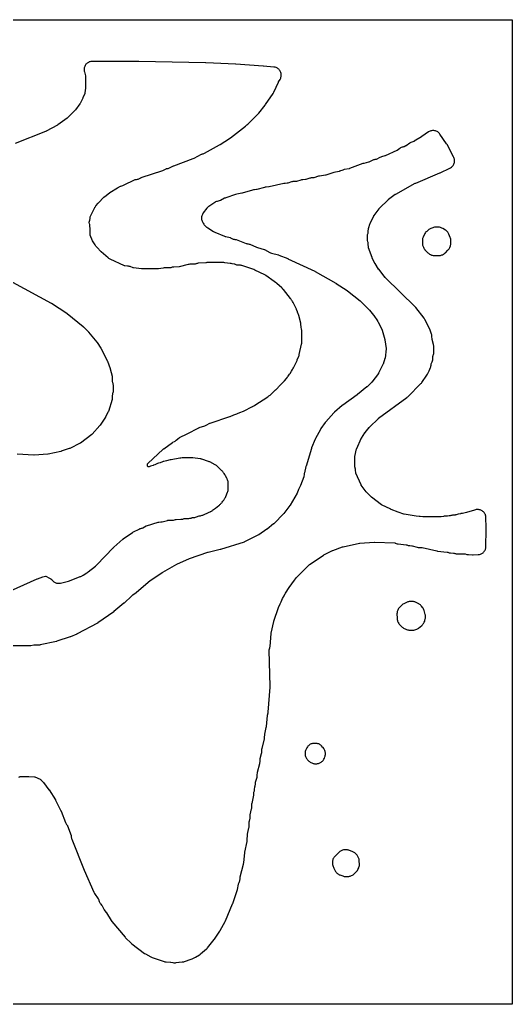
# Model space of a CAD drawing. Header units: millimetres. Extents: x 0 to 300, y 0 to 300.
# Drawn here: x 150 to 300, y 0 to 300 of the extents above; entities that cross this region are included whole.
import ezdxf

# ---------------------------------------------------------------- set-up
doc = ezdxf.new("R2010")
doc.units = ezdxf.units.MM
doc.layers.add('CUT', color=7, linetype='CONTINUOUS')

msp = doc.modelspace()

# ---------------------------------------------------------------- linework, layer by layer
at = {"layer": 'CUT'}
for points in [[(299.9386, 0), (0.0614, 0), (0.0029, 0.0029), (0, 0.0614), (0, 299.9386), (0.0029, 299.9971), (0.0614, 300), (299.9386, 300), (299.9971, 299.9971), (300, 299.9386), (300, 0.0614), (299.9971, 0.0029)], [(274.6045, 228.7183), (274.7785, 228.6067), (274.949, 228.5072), (275.1147, 228.4186), (275.2866, 228.3427), (275.4072, 228.2947), (275.6357, 228.2165), (275.8707, 228.1606), (276.11, 228.1277), (276.3513, 228.1181), (277.6707, 228.1291), (277.9022, 228.1418), (278.1315, 228.1758), (278.3567, 228.231), (278.5758, 228.3068), (278.787, 228.4026), (278.7932, 228.4058), (279.0414, 228.5325), (279.2712, 228.6658), (279.4856, 228.8226), (279.6822, 229.0014), (280.4172, 229.7448), (280.5849, 229.9326), (280.733, 230.1363), (280.8598, 230.3538), (280.964, 230.583), (281.1532, 231.0612), (281.2298, 231.2854), (281.2848, 231.5158), (281.3178, 231.7503), (281.3284, 231.987), (281.3267, 232.6708), (281.3137, 232.9194), (281.276, 233.1655), (281.214, 233.4067), (281.1283, 233.6405), (280.6848, 234.6866), (280.5839, 234.8966), (280.464, 235.0963), (280.326, 235.2839), (280.1711, 235.4579), (280.1692, 235.4599), (280.0172, 235.603), (279.8537, 235.7329), (279.68, 235.8487), (278.8306, 236.3651), (278.5834, 236.4971), (278.323, 236.6005), (278.106, 236.6729), (277.8535, 236.7426), (277.5952, 236.7856), (277.3338, 236.8013), (276.7594, 236.8056), (276.5198, 236.796), (276.2823, 236.7634), (276.049, 236.7082), (275.8221, 236.6309), (275.2294, 236.3968), (275.0063, 236.2958), (274.7942, 236.1735), (274.5951, 236.031), (273.9265, 235.5012), (273.7207, 235.3188), (273.5361, 235.1148), (273.375, 234.8919), (273.2395, 234.6525), (272.9104, 233.989), (272.9075, 233.9831), (272.8148, 233.7724), (272.7419, 233.5541), (272.6894, 233.33), (272.6578, 233.102), (272.6472, 232.8721), (272.6474, 231.799), (272.6585, 231.5636), (272.6918, 231.3303), (272.7469, 231.1012), (272.8233, 230.8782), (272.9203, 230.6635), (273.0488, 230.4116), (273.1821, 230.1814), (273.3392, 229.9666), (273.398, 229.9019), (273.4948, 229.776), (273.6519, 229.6066), (274.287, 228.9825), (274.4403, 228.8438)], [(267.1152, 114.4867), (267.3442, 114.3824), (267.8204, 114.1939), (268.0427, 114.1178), (268.2712, 114.0629), (268.5039, 114.0296), (268.7386, 114.0184), (269.776, 114.0177), (270.0482, 114.0323), (270.3172, 114.0765), (270.5798, 114.1498), (270.6708, 114.1806), (270.8875, 114.2654), (271.0953, 114.37), (271.2926, 114.4935), (271.4775, 114.6347), (272.4431, 115.4464), (272.62, 115.6103), (272.7803, 115.7904), (272.9225, 115.9852), (273.0657, 116.2027), (273.209, 116.4499), (273.323, 116.7117), (273.4065, 116.9849), (273.5121, 117.4172), (273.5526, 117.619), (273.5764, 117.8234), (273.5833, 118.029), (273.5824, 118.1514), (273.5705, 118.3767), (273.5383, 118.6), (273.4862, 118.8195), (273.146, 120.0098), (273.0708, 120.2326), (272.975, 120.4474), (272.8594, 120.6522), (272.7251, 120.8453), (272.3366, 121.3513), (272.1937, 121.5212), (272.0363, 121.6778), (271.8656, 121.8198), (271.683, 121.9461), (271.4899, 122.0557), (270.7624, 122.4269), (270.5499, 122.5231), (270.3294, 122.599), (270.1027, 122.6541), (269.8719, 122.6879), (269.639, 122.6999), (268.8645, 122.7039), (268.6317, 122.6942), (268.4008, 122.6629), (268.1738, 122.6103), (267.9527, 122.5367), (267.7394, 122.4428), (266.924, 122.0377), (266.6857, 121.9026), (266.4636, 121.7421), (266.2603, 121.5584), (265.73, 121.0231), (265.5492, 120.8195), (265.3916, 120.5975), (265.2591, 120.3597), (265.1427, 120.1212), (265.0521, 119.9116), (264.9809, 119.6946), (264.9299, 119.4719), (264.8994, 119.2456), (264.8897, 119.0174), (264.8938, 117.6827), (264.9055, 117.4485), (264.9391, 117.2165), (264.9943, 116.9886), (265.0706, 116.7669), (265.1673, 116.5533), (265.2941, 116.305), (265.4274, 116.0752), (265.5842, 115.8608), (265.763, 115.6643), (266.5067, 114.929), (266.6943, 114.7614), (266.8978, 114.6134)], [(237.5001, 74.6867), (237.6689, 74.5059), (238.0575, 74.129), (238.2498, 73.9606), (238.4583, 73.8128), (238.6808, 73.687), (238.9108, 73.5722), (239.1224, 73.4785), (239.3417, 73.4047), (239.5669, 73.3515), (239.7961, 73.3194), (240.0272, 73.3087), (240.272, 73.3086), (240.5028, 73.3192), (240.7317, 73.3511), (240.9566, 73.4039), (241.1757, 73.4774), (241.3871, 73.5707), (241.5553, 73.6545), (241.7827, 73.7829), (241.9955, 73.9344), (242.1913, 74.1073), (242.368, 74.2997), (242.5236, 74.5094), (242.6565, 74.7343), (242.7653, 74.9718), (242.9318, 75.3923), (243.0086, 75.6168), (243.0638, 75.8475), (243.0969, 76.0824), (243.1075, 76.3194), (243.1073, 76.3859), (243.0958, 76.6188), (243.0627, 76.8496), (243.0082, 77.0764), (242.9328, 77.2971), (242.8372, 77.5097), (242.7153, 77.7502), (242.5819, 77.9818), (242.4245, 78.1979), (242.245, 78.3959), (241.8565, 78.7808), (241.6729, 78.9455), (241.474, 79.0914), (241.2617, 79.2169), (241.038, 79.3209), (240.8052, 79.4024), (240.5655, 79.4605), (240.3212, 79.4947), (240.0748, 79.5047), (239.6374, 79.5008), (239.401, 79.4875), (239.1669, 79.4519), (238.9372, 79.3943), (238.714, 79.3152), (238.4992, 79.2153), (238.2949, 79.0956), (238.1028, 78.9571), (237.9247, 78.801), (237.7622, 78.6288), (237.6167, 78.4419), (237.4344, 78.1835), (237.2991, 77.9694), (237.1861, 77.7427), (237.0966, 77.5057), (237.0269, 77.2881), (236.9594, 77.0313), (236.9195, 76.7688), (236.9077, 76.5035), (236.9096, 76.2789), (236.924, 76.0319), (236.9627, 75.7876), (237.0254, 75.5482), (237.1114, 75.3162), (237.2199, 75.0939), (237.3499, 74.8834)], [(246.2027, 40.4337), (246.3368, 40.2466), (246.4875, 40.0726), (246.6535, 39.9132), (246.8336, 39.7697), (246.8757, 39.7392), (247.0743, 39.6093), (247.2844, 39.4988), (247.504, 39.4087), (248.3835, 39.0958), (248.5959, 39.0307), (248.8134, 38.9847), (249.034, 38.9582), (249.2562, 38.9514), (249.9835, 38.9615), (250.2096, 38.9749), (250.4337, 39.0087), (250.6537, 39.0627), (250.8679, 39.1364), (251.0747, 39.2291), (251.3255, 39.3557), (251.5587, 39.4895), (251.7762, 39.6477), (251.9755, 39.8282), (252.5045, 40.3622), (252.6892, 40.5707), (252.8496, 40.7984), (252.9837, 41.0426), (253.2194, 41.5351), (253.3161, 41.7665), (253.3892, 42.0064), (253.438, 42.2524), (253.4618, 42.502), (253.4604, 42.7528), (253.434, 43.0022), (253.4065, 43.1774), (253.4056, 43.1889), (253.3797, 43.7374), (253.3595, 43.9577), (253.3199, 44.1753), (253.2612, 44.3885), (253.1839, 44.5957), (253.0886, 44.7953), (252.8759, 45.1944), (252.734, 45.4287), (252.5673, 45.6461), (252.3778, 45.844), (252.2596, 45.9546), (252.0797, 46.1076), (251.8862, 46.243), (251.6808, 46.3595), (251.4654, 46.4561), (250.2498, 46.9335), (250.0125, 47.0132), (249.7684, 47.0688), (249.5201, 47.0997), (249.2698, 47.1056), (249.1355, 47.102), (248.853, 47.0785), (248.5749, 47.0231), (248.3313, 46.96), (248.114, 46.8931), (247.9038, 46.8067), (247.7022, 46.7015), (247.511, 46.5785), (247.3318, 46.4387), (247.1661, 46.2831), (245.9282, 45.0107), (245.7664, 44.8271), (245.6233, 44.6287), (245.5002, 44.4172), (245.3985, 44.1947), (245.3189, 43.9633), (245.2624, 43.7252), (245.2294, 43.4828), (245.2203, 43.2383), (245.2213, 43.1555), (245.2417, 42.8646), (245.2958, 42.5781), (245.4331, 42.0288), (245.5225, 41.7447), (245.645, 41.4732), (246.0864, 40.6324)]]:
    msp.add_lwpolyline(points, close=True, dxfattribs=at)
for points in [[(147.2256, 126.0116), (155.3077, 129.6426), (155.3643, 129.6663), (155.4221, 129.6872), (157.0428, 130.2276), (157.8076, 130.4826), (157.8631, 130.4982), (157.9143, 130.4717), (159.026, 129.8279), (159.3045, 129.689), (159.4035, 129.6471), (159.4171, 129.6409), (159.5204, 129.5875), (159.6133, 129.5273), (159.6999, 129.4584), (159.7794, 129.3814), (159.8546, 129.2927), (159.8727, 129.269), (160.028, 129.0856), (160.2003, 128.9179), (160.3878, 128.7676), (160.5889, 128.6359), (160.8017, 128.5242), (161.0242, 128.4334), (161.2544, 128.3644), (161.4903, 128.3178), (161.7294, 128.2941), (161.9698, 128.2935), (162.2091, 128.3159), (162.4451, 128.3613), (164.8276, 128.9388), (164.8456, 128.9432), (165.1505, 129.0381), (168.4384, 130.297), (168.625, 130.3772), (168.8045, 130.4724), (168.9727, 130.5706), (169.1282, 130.6403), (169.3085, 130.7397), (170.4257, 131.4174), (170.6868, 131.5994), (170.851, 131.7303), (173.0451, 133.4678), (173.1359, 133.5502), (173.1518, 133.5629), (173.3982, 133.7876), (178.5842, 139.1929), (178.6187, 139.2274), (178.6546, 139.2605), (181.4309, 141.716), (181.48, 141.7572), (181.5313, 141.7957), (184.3476, 143.7916), (184.3516, 143.7943), (184.4141, 143.8321), (184.4288, 143.8399), (186.5579, 144.9083), (186.5626, 144.9105), (186.6084, 144.9291), (186.6328, 144.9367), (186.6552, 144.9421), (186.8719, 144.9896), (187.0822, 145.0454), (187.2869, 145.1192), (187.4843, 145.2105), (188.5421, 145.7569), (188.5572, 145.7643), (188.6243, 145.7917), (188.6402, 145.797), (192.1943, 146.89), (192.2156, 146.8959), (192.3095, 146.913), (192.3315, 146.9151), (192.9534, 146.9543), (193.1947, 146.9813), (193.4321, 147.0316), (195.048, 147.4569), (195.0693, 147.4618), (195.1627, 147.4751), (195.1845, 147.4762), (196.5764, 147.5105), (196.8605, 147.5338), (197.14, 147.5892), (197.4114, 147.676), (197.5442, 147.7271), (197.5644, 147.7342), (197.6089, 147.7457), (197.6545, 147.752), (197.6758, 147.7531), (199.069, 147.7875), (199.3531, 147.8107), (199.6326, 147.8661), (199.904, 147.953), (200.0368, 148.004), (200.057, 148.0111), (200.1015, 148.0226), (200.1471, 148.029), (200.1684, 148.0301), (201.5426, 148.064), (201.7651, 148.0794), (201.9853, 148.1146), (202.2015, 148.1693), (202.412, 148.243), (202.5154, 148.2845), (202.5347, 148.2916), (202.5773, 148.3035), (202.621, 148.3107), (202.6415, 148.3123), (203.0419, 148.3333), (203.3064, 148.3614), (203.3089, 148.3619), (203.3106, 148.3621), (203.5704, 148.4182), (203.8228, 148.5016), (204.6487, 148.8241), (204.6643, 148.8298), (204.699, 148.8399), (204.7345, 148.8469), (204.7506, 148.849), (205.0323, 148.8788), (205.0482, 148.8805), (205.3032, 148.921), (205.5527, 148.9875), (205.794, 149.0794), (207.7188, 149.9288), (207.9497, 150.0453), (208.0739, 150.1251), (208.2016, 150.1834), (208.3902, 150.2792), (208.5699, 150.3907), (208.7396, 150.5169), (209.5773, 151.1971), (210.6442, 151.9629), (210.8154, 152.0974), (210.9742, 152.2464), (211.1195, 152.4085), (211.2281, 152.5409), (211.3647, 152.6632), (211.5275, 152.8398), (211.6726, 153.0313), (211.887, 153.3444), (212.1351, 153.647), (212.272, 153.8304), (212.3915, 154.0255), (212.4926, 154.2307), (212.4932, 154.2321), (212.6193, 154.4391), (212.7332, 154.6812), (213.2944, 156.0609), (213.3744, 156.2884), (213.4321, 156.5225), (213.4669, 156.761), (213.4786, 157.0018), (213.4793, 158.7571), (213.467, 159.0059), (213.43, 159.2522), (213.3687, 159.4936), (213.2605, 159.8451), (213.1831, 160.0527), (213.1773, 160.0718), (213.168, 160.0932), (213.1589, 160.1176), (213.1485, 160.1379), (213.0597, 160.3416), (212.7027, 161.0444), (212.5932, 161.2382), (212.4669, 161.4215), (212.2218, 161.7451), (212.2186, 161.7504), (212.1036, 161.9284), (211.974, 162.0959), (211.8729, 162.2059), (211.8339, 162.2574), (211.7153, 162.4024), (211.5861, 162.5381), (210.1225, 163.9653), (209.9347, 164.1309), (209.7312, 164.2769), (209.5141, 164.4019), (209.5002, 164.409), (207.8546, 165.2493), (207.6847, 165.3282), (207.5093, 165.3941), (205.4191, 166.0918), (205.4055, 166.0964), (205.1598, 166.1647), (204.9085, 166.2076), (202.6745, 166.4727), (202.3323, 166.4896), (202.2621, 166.4883), (202.2587, 166.4887), (201.9455, 166.5025), (199.4668, 166.4561), (199.1139, 166.4244), (199.0788, 166.4187), (199.0542, 166.4171), (198.832, 166.3826), (198.734, 166.3628), (196.124, 165.9401), (195.8381, 165.8764), (194.6679, 165.5427), (193.9032, 165.3884), (193.7157, 165.343), (193.5322, 165.2833), (192.7623, 164.9993), (192.2207, 164.8448), (191.9134, 164.735), (191.1463, 164.4031), (190.7718, 164.2649), (190.6393, 164.216), (189.8279, 163.9167), (189.3903, 163.7553), (189.1995, 163.7673), (189.1824, 163.7688), (189.146, 163.7744), (189.1158, 163.7959), (189.1029, 163.8065), (188.9657, 163.9243), (188.9519, 163.9367), (188.9246, 163.9654), (188.9225, 164.0049), (188.9228, 164.0235), (188.9516, 164.6521), (188.9529, 164.6699), (188.9583, 164.7076), (188.9834, 164.7362), (188.996, 164.7488), (193.7133, 169.1906), (193.7745, 169.2443), (193.8391, 169.2938), (196.5101, 171.1953), (196.5142, 171.1981), (196.5793, 171.2375), (196.5946, 171.2455), (197.1236, 171.5082), (197.3036, 171.607), (197.4748, 171.7202), (197.6362, 171.8471), (198.528, 172.6095), (198.5458, 172.6238), (198.6279, 172.6783), (198.6479, 172.6891), (200.9593, 173.8469), (204.5343, 175.6375), (204.6054, 175.6703), (204.6784, 175.6983), (206.4059, 176.2958), (206.4094, 176.297), (206.7395, 176.4385), (207.9004, 177.0382), (207.9741, 177.0729), (207.9759, 177.0736), (213.9446, 179.084), (214.0754, 179.1321), (215.1856, 179.5763), (216.103, 179.8943), (216.3446, 179.9925), (217.042, 180.3191), (218.1142, 180.7482), (218.3056, 180.8342), (220.6489, 182.0086), (220.8101, 182.0841), (220.9009, 182.1349), (221.3388, 182.3544), (221.6049, 182.5089), (225.5537, 185.1399), (225.8319, 185.3549), (225.8417, 185.3637), (226.2616, 185.64), (226.4387, 185.7679), (226.604, 185.9109), (227.9424, 187.1749), (228.0177, 187.249), (228.431, 187.6738), (228.4859, 187.7227), (228.6751, 187.9106), (228.8571, 188.1116), (230.4363, 189.7345), (230.6242, 189.9513), (231.2112, 190.7125), (231.5368, 191.0721), (231.6727, 191.2358), (231.7943, 191.4105), (232.002, 191.7378), (232.1714, 191.9575), (232.355, 192.2312), (232.7743, 192.9551), (233.073, 193.4259), (233.197, 193.645), (233.3456, 193.9414), (233.3625, 193.9705), (233.4724, 194.1832), (233.5313, 194.3118), (234.4526, 196.15), (234.5394, 196.343), (234.9995, 197.4952), (235.0687, 197.692), (235.1213, 197.8939), (235.1325, 197.9457), (235.1344, 197.9527), (235.8221, 201.1094), (235.8437, 201.2339), (235.8626, 201.3213), (235.9054, 201.589), (235.919, 201.8598), (235.9167, 202.4486), (235.9506, 203.2323), (235.945, 203.5404), (235.9106, 203.9691), (235.9057, 205.1792), (235.8936, 205.4153), (235.8592, 205.6492), (235.7178, 206.3716), (235.6545, 207.161), (235.6303, 207.3611), (235.5901, 207.5586), (235.1156, 209.4859), (235.0724, 209.6256), (235.0723, 209.6261), (235.0717, 209.628), (235.029, 209.766), (235.0078, 209.8226), (234.6774, 210.7037), (234.6288, 210.8333), (234.5924, 210.9303), (234.5633, 211.0081), (234.2867, 211.7456), (234.2703, 211.7894), (234.1627, 212.0354), (233.2341, 213.8809), (233.111, 214.0979), (232.9669, 214.3015), (232.7732, 214.5481), (232.6662, 214.7424), (232.5544, 214.9262), (232.4272, 215.0997), (230.288, 217.7691), (230.1399, 217.9378), (229.9773, 218.0925), (229.9676, 218.1009), (229.9658, 218.1029), (229.7892, 218.2704), (228.2697, 219.5768), (227.7869, 219.9965), (227.7234, 220.0465), (227.6663, 220.0956), (227.4802, 220.2409), (224.9571, 222.0258), (224.7977, 222.1297), (224.6309, 222.2211), (224.6277, 222.2227), (221.6482, 223.7118), (221.6478, 223.712), (221.3195, 223.8478), (217.6701, 225.0622), (217.4543, 225.1234), (217.4504, 225.1241), (217.4192, 225.1329), (217.1924, 225.1747), (216.9628, 225.1955), (216.2179, 225.2283), (216.2041, 225.2292), (216.2033, 225.2294), (216.2024, 225.2295), (216.1895, 225.2315), (216.158, 225.2365), (216.1291, 225.2461), (216.1129, 225.2527), (215.9231, 225.3356), (215.7286, 225.411), (215.5285, 225.47), (215.3242, 225.5121), (214.7475, 225.606), (214.4196, 225.6929), (214.1047, 225.755), (212.5025, 225.9655), (212.2006, 225.9867), (207.6935, 226.0296), (207.4636, 226.0212), (206.9741, 225.9807), (206.7411, 225.9672), (206.6807, 225.9564), (204.378, 225.7659), (204.1565, 225.7375), (203.9384, 225.6895), (203.7254, 225.6223), (203.6578, 225.5976), (203.6333, 225.59), (203.461, 225.5259), (203.4414, 225.5192), (203.3981, 225.5084), (203.3539, 225.5024), (203.3508, 225.5023), (203.3341, 225.5014), (201.8216, 225.4658), (201.5359, 225.4426), (201.5334, 225.4421), (201.5267, 225.4416), (201.2487, 225.3869), (198.5675, 224.6995), (198.5363, 224.695), (198.5156, 224.6938), (196.9704, 224.6435), (196.7029, 224.6203), (196.4395, 224.5687), (196.1832, 224.4891), (195.9998, 224.4211), (195.9799, 224.4144), (195.9515, 224.4073), (194.1114, 224.3645), (194.0913, 224.363), (194.008, 224.3614), (193.7133, 224.3384), (192.2173, 224.1318), (191.4013, 224.1091), (188.8677, 224.1199), (188.8088, 224.1202), (188.5492, 224.1213), (187.7217, 224.1248), (187.134, 224.1364), (184.6117, 224.4006), (184.6065, 224.4013), (184.5564, 224.4107), (184.531, 224.4179), (184.5087, 224.4257), (183.5923, 224.772), (183.3586, 224.8474), (183.1186, 224.8995), (182.8747, 224.9279), (182.0047, 224.9858), (181.9839, 224.9878), (181.9396, 224.9958), (181.9116, 225.0041), (181.9038, 225.0069), (181.8878, 225.014), (177.5605, 227.0526), (177.1863, 227.2435), (177.177, 227.2504), (176.9813, 227.4052), (174.8388, 229.2797), (173.4749, 230.6719), (173.1686, 231.0029), (173.155, 231.0184), (173.1456, 231.0312), (172.9461, 231.3568), (172.1903, 232.6557), (171.4767, 234.3587), (171.4703, 234.375), (171.4627, 234.3993), (171.459, 234.4115), (171.4548, 234.4466), (171.4538, 234.4679), (171.4099, 236.3286), (171.391, 237.134), (171.3907, 237.1452), (171.3744, 237.3773), (171.3366, 237.6068), (171.2776, 237.8318), (171.1452, 238.2558), (171.1403, 238.2727), (171.1357, 238.2948), (171.1422, 238.3202), (171.1477, 238.3368), (171.262, 238.6537), (171.3319, 238.8805), (171.3437, 238.9376), (171.3821, 239.1109), (171.4112, 239.3427), (171.4574, 239.9331), (171.4593, 239.9512), (171.4594, 239.9519), (171.4667, 239.9675), (172.2357, 241.5215), (172.8847, 242.805), (172.8923, 242.8193), (172.8971, 242.8256), (172.9038, 242.8345), (172.9676, 242.9186), (173.209, 243.237), (173.8731, 244.0834), (175.7678, 246.0248), (175.7786, 246.0341), (177.4063, 247.3468), (177.4289, 247.3613), (179.7723, 248.7486), (180.73, 249.31), (180.7656, 249.3225), (180.7834, 249.3273), (181.1315, 249.4124), (181.3723, 249.4842), (181.6047, 249.5799), (181.6321, 249.5928), (185.1718, 251.2625), (185.1896, 251.2703), (185.2292, 251.2842), (185.2701, 251.2939), (185.2894, 251.2969), (185.6064, 251.338), (185.8242, 251.3761), (186.0378, 251.4332), (186.2455, 251.509), (186.4457, 251.6029), (186.8857, 251.8335), (186.8902, 251.8358), (186.9605, 251.8661), (186.9768, 251.872), (193.6028, 254.0975), (193.7897, 254.1687), (193.9704, 254.2546), (194.6186, 254.5955), (194.6338, 254.603), (194.6676, 254.6171), (194.7029, 254.6247), (194.7199, 254.6272), (195.0235, 254.6645), (195.2411, 254.701), (195.4546, 254.7566), (195.6624, 254.8308), (195.8628, 254.923), (196.8396, 255.4258), (196.8988, 255.4543), (196.9595, 255.4794), (202.8537, 257.733), (203.0987, 257.8421), (205.3905, 259.0136), (205.3953, 259.0159), (205.442, 259.0352), (205.4669, 259.043), (205.4897, 259.0486), (205.6482, 259.0837), (205.8806, 259.147), (206.1058, 259.2323), (206.3218, 259.339), (210.8825, 261.871), (210.8839, 261.8718), (211.0182, 261.952), (213.9119, 263.8043), (214.1079, 263.9435), (214.1341, 263.964), (214.1604, 263.9828), (218.7559, 267.5927), (219.1982, 267.9399), (219.43, 268.1465), (219.4305, 268.147), (219.4313, 268.1477), (222.5924, 271.3373), (222.7725, 271.54), (222.7726, 271.54), (224.7268, 273.9948), (224.8246, 274.1261), (227.1918, 277.5359), (227.3151, 277.7323), (227.4196, 277.9393), (228.7768, 280.9681), (228.8095, 281.0354), (228.8464, 281.1005), (229.2687, 281.7942), (229.3839, 282.0057), (229.4782, 282.2274), (229.5508, 282.4571), (229.6009, 282.6927), (229.628, 282.932), (229.6321, 283.1728), (229.6129, 283.4129), (229.5707, 283.6501), (229.5059, 283.8821), (229.4191, 284.1068), (229.311, 284.322), (229.1827, 284.5259), (229.0354, 284.7165), (228.8705, 284.892), (228.6894, 285.0508), (228.4939, 285.1915), (228.2857, 285.3127), (228.0669, 285.4133), (227.8393, 285.4924), (227.6053, 285.5492), (227.3668, 285.5832), (224.2311, 285.8774), (224.1599, 285.8831), (215.7969, 286.4275), (215.7425, 286.4304), (209.0158, 286.7212), (209.0156, 286.7212), (206.6563, 286.8232), (206.6004, 286.8249), (186.2953, 287.2478), (186.2514, 287.2483), (172.1109, 287.294), (171.8677, 287.283), (171.6267, 287.2483), (171.3902, 287.1903), (171.1605, 287.1097), (170.9397, 287.007), (170.73, 286.8834), (170.5333, 286.74), (170.3514, 286.5781), (170.1862, 286.3992), (170.0391, 286.2052), (169.9117, 285.9978), (169.805, 285.7789), (169.7201, 285.5507), (169.6578, 285.3154), (169.6186, 285.0751), (169.6031, 284.8321), (169.6112, 284.5888), (169.643, 284.3474), (169.6981, 284.1103), (170.0524, 282.8645), (170.0566, 282.8481), (170.0635, 282.8119), (170.067, 282.775), (170.0674, 282.7585), (170.0842, 279.2295), (170.0841, 279.224), (170.0777, 279.1406), (170.0749, 279.1217), (169.827, 277.6671), (169.8231, 277.6477), (169.8, 277.5654), (169.7931, 277.5468), (169.2483, 276.1807), (169.2281, 276.1331), (169.2058, 276.0863), (168.4067, 274.4989), (168.4043, 274.4944), (168.3641, 274.4278), (168.354, 274.4132), (167.0103, 272.5615), (167.0074, 272.5577), (166.96, 272.5014), (166.9485, 272.4892), (164.5373, 270.0534), (164.5334, 270.0497), (164.4707, 269.9959), (164.4557, 269.9846), (161.6498, 267.9852), (161.589, 267.9446), (161.5258, 267.9078), (158.0133, 266.0055), (157.9485, 265.9729), (157.8818, 265.9443), (148.6393, 262.3104)], [(149.7499, 69.2529), (150.0685, 69.3584), (150.0871, 69.364), (150.1281, 69.373), (150.1697, 69.3777), (150.1892, 69.3784), (152.7642, 69.4004), (152.7817, 69.4004), (152.8191, 69.3997), (154.5368, 69.3413), (154.5554, 69.3402), (154.5952, 69.3348), (154.6331, 69.3217), (154.6502, 69.3143), (156.2549, 68.5735), (156.2701, 68.566), (156.3017, 68.5478), (156.3292, 68.5245), (156.3415, 68.5126), (157.1252, 67.7164), (157.1789, 67.6581), (157.2286, 67.5963), (158.899, 65.3734), (158.9249, 65.3377), (158.9494, 65.301), (160.8813, 62.2897), (160.914, 62.2357), (160.9437, 62.1801), (162.5567, 58.9617), (162.5809, 58.9104), (162.6026, 58.8581), (163.9591, 55.3566), (164.0468, 55.1566), (164.1516, 54.965), (164.2728, 54.7833), (164.516, 54.451), (164.5261, 54.4364), (164.5456, 54.4037), (164.562, 54.3692), (164.5684, 54.3527), (165.6394, 51.4077), (165.6465, 51.386), (165.6687, 51.29), (165.6718, 51.2674), (165.706, 50.945), (165.7405, 50.7185), (165.7957, 50.4961), (165.871, 50.2797), (169.6201, 40.9105), (169.6519, 40.8347), (172.5848, 34.1517), (172.6784, 33.9608), (172.788, 33.7785), (173.8909, 32.1085), (173.9025, 32.0899), (173.945, 32.0056), (173.9531, 31.9853), (174.1839, 31.3544), (174.2666, 31.1556), (174.366, 30.9646), (174.4815, 30.7829), (174.6122, 30.6118), (174.9966, 30.1511), (175.0102, 30.1337), (175.0624, 30.0536), (175.0728, 30.0341), (175.5839, 29.0015), (175.7335, 28.7402), (175.9134, 28.4988), (176.3685, 27.9592), (176.3715, 27.9554), (176.4147, 27.8959), (176.4238, 27.8818), (177.8486, 25.5484), (178.0596, 25.2535), (182.0837, 20.4112), (182.2608, 20.2194), (183.8997, 18.6207), (184.159, 18.4002), (188.0465, 15.5257), (188.2917, 15.3657), (189.9083, 14.4412), (190.1298, 14.3287), (190.3615, 14.2388), (193.9427, 13.0496), (194.1738, 12.985), (194.41, 12.9428), (194.6491, 12.9235), (195.9019, 12.8826), (195.9199, 12.8816), (195.997, 12.8717), (196.0147, 12.8681), (196.6245, 12.729), (196.888, 12.6836), (197.1549, 12.6665), (197.4221, 12.6781), (197.6865, 12.7182), (198.4249, 12.8708), (198.4303, 12.8718), (198.5125, 12.8819), (198.5313, 12.883), (199.4731, 12.9131), (199.711, 12.9321), (199.9459, 12.9737), (200.1759, 13.0375), (202.2061, 13.7066), (202.541, 13.8446), (203.3773, 14.2626), (203.5671, 14.3679), (204.7614, 15.1005), (204.9233, 15.2088), (205.0763, 15.3292), (206.8746, 16.8627), (207.0527, 17.0302), (207.2135, 17.2144), (209.2073, 19.7361), (209.3231, 19.8949), (210.9217, 22.2805), (211.0378, 22.4717), (212.559, 25.2504), (212.6703, 25.4809), (214.8182, 30.5831), (214.8858, 30.7628), (216.1926, 34.6848), (216.2751, 34.9992), (216.5953, 36.651), (216.5991, 36.6683), (216.6098, 36.705), (216.624, 36.7404), (216.6317, 36.7564), (216.8283, 37.1391), (216.937, 37.3814), (217.0193, 37.634), (217.0743, 37.8938), (217.1015, 38.158), (217.1312, 38.7583), (217.1326, 38.7773), (217.145, 38.8589), (217.1493, 38.8775), (218.1344, 42.6943), (218.1754, 42.8826), (218.2017, 43.0736), (218.5105, 46.2032), (218.5193, 46.2718), (218.5321, 46.3398), (219.2399, 49.5905), (219.2788, 49.8194), (219.2962, 50.0509), (219.3442, 51.7288), (219.3452, 51.7471), (219.3551, 51.8257), (219.3588, 51.8437), (219.7943, 53.7587), (219.8365, 53.9964), (219.8554, 54.237), (219.8974, 55.6137), (219.8983, 55.631), (219.9029, 55.668), (219.914, 55.7031), (219.9205, 55.7194), (219.9471, 55.7825), (220.0256, 55.9948), (220.0845, 56.2133), (220.1235, 56.4362), (220.1421, 56.6618), (220.1759, 57.5724), (220.177, 57.5902), (220.1871, 57.6664), (220.1907, 57.6838), (220.6246, 59.5683), (220.6674, 59.8059), (220.687, 60.0466), (220.7225, 61.1196), (220.7236, 61.1376), (220.7336, 61.2148), (220.7372, 61.2325), (221.186, 63.1955), (221.2261, 63.4164), (221.2463, 63.64), (221.286, 64.5197), (221.2872, 64.5373), (221.2924, 64.5748), (221.3046, 64.6107), (221.3115, 64.6269), (221.3184, 64.6424), (221.4044, 64.8612), (221.4694, 65.0872), (221.5129, 65.3182), (221.5346, 65.5523), (221.5628, 66.1792), (221.5641, 66.1974), (221.5697, 66.2364), (221.5828, 66.2736), (221.6024, 66.3184), (221.601, 66.319), (221.6738, 66.4966), (221.7427, 66.7248), (221.7896, 66.9586), (221.814, 67.1958), (221.8325, 67.5343), (221.8341, 67.5536), (221.8471, 67.6357), (221.8516, 67.6544), (222.1863, 68.9146), (222.2748, 69.2478), (222.3297, 69.5102), (222.3561, 69.777), (222.3935, 70.6061), (222.3949, 70.6258), (222.4077, 70.7102), (222.4122, 70.7295), (223.1026, 73.3733), (223.1548, 73.6255), (223.1807, 73.8816), (223.2241, 74.7604), (223.2256, 74.7801), (223.2388, 74.8645), (223.2433, 74.8838), (223.6594, 76.4483), (223.7144, 76.7111), (223.7409, 76.9782), (223.7786, 77.8132), (223.7798, 77.831), (223.7905, 77.9071), (223.7942, 77.9245), (224.4973, 80.869), (224.5414, 81.1027), (224.5632, 81.3395), (224.6009, 82.195), (224.602, 82.2119), (224.6118, 82.2845), (224.6152, 82.3011), (225.0761, 84.3215), (225.1286, 84.6521), (225.4349, 88.0354), (225.437, 88.0538), (225.4445, 88.0929), (225.4558, 88.1312), (225.4624, 88.1485), (225.5166, 88.2818), (225.6023, 88.5291), (225.6618, 88.7841), (225.6942, 89.0439), (226.2414, 96.6385), (226.2471, 96.8789), (225.9796, 107.8817), (225.9796, 107.8995), (225.9823, 107.9378), (225.9886, 107.9756), (225.9928, 107.993), (226.1588, 108.6165), (226.1592, 108.6177), (226.2072, 108.8376), (226.2354, 109.061), (226.5495, 112.9734), (226.5588, 113.0525), (226.5685, 113.1035), (227.3796, 116.6438), (227.394, 116.7001), (227.4111, 116.7556), (228.7925, 120.8869), (228.8031, 120.9158), (228.8092, 120.9305), (228.8167, 120.9457), (229.3642, 122.0057), (229.4556, 122.2032), (229.5294, 122.4078), (229.5851, 122.6181), (229.5858, 122.6211), (230.0608, 123.6493), (230.5151, 124.4796), (230.8643, 125.1179), (230.9265, 125.2317), (230.9615, 125.2956), (232.057, 126.9939), (233.6461, 129.2435), (234.2735, 130.001), (235.2867, 131.0109), (235.3394, 131.0634), (235.624, 131.3471), (238.2779, 133.9926), (238.2782, 133.9928), (241.7952, 136.3838), (242.5243, 136.8754), (242.5715, 136.9051), (242.6158, 136.9292), (245.2556, 138.2528), (245.3177, 138.2818), (245.3813, 138.3071), (248.3222, 139.38), (248.3966, 139.4044), (248.4724, 139.4239), (253.4841, 140.5361), (253.4888, 140.537), (253.5599, 140.5476), (253.5762, 140.5491), (257.9146, 140.8505), (257.9841, 140.8533), (258.0536, 140.852), (264.2702, 140.5576), (264.2831, 140.5567), (264.3214, 140.551), (264.3608, 140.541), (264.3787, 140.5349), (264.6804, 140.4251), (264.9599, 140.3415), (265.2472, 140.291), (265.2513, 140.2905), (267.7023, 140.0057), (267.7207, 140.0031), (267.7598, 139.9946), (267.7979, 139.9822), (267.8151, 139.9752), (267.8632, 139.9541), (268.0776, 139.8718), (268.2986, 139.8095), (268.5245, 139.7677), (268.7532, 139.7468), (269.3856, 139.7183), (269.4057, 139.7168), (269.4919, 139.7036), (269.5116, 139.6989), (271.0749, 139.2831), (271.3376, 139.2282), (271.6048, 139.2017), (272.443, 139.1639), (272.4598, 139.1627), (272.5315, 139.1531), (272.548, 139.1497), (276.9701, 138.1453), (277.2576, 138.0974), (280.1707, 137.7855), (280.1887, 137.7831), (280.2269, 137.7752), (280.2641, 137.7637), (280.281, 137.7571), (280.3536, 137.7268), (280.5657, 137.6492), (280.7839, 137.591), (281.0065, 137.5528), (281.2316, 137.5348), (282.1133, 137.5042), (282.13, 137.5033), (282.1659, 137.4988), (282.2001, 137.4881), (282.2159, 137.482), (282.2569, 137.465), (282.4781, 137.3855), (282.7057, 137.327), (282.9379, 137.2903), (283.1725, 137.2754), (285.5155, 137.2378), (285.5381, 137.2367), (285.6352, 137.2233), (285.6572, 137.2182), (286.1142, 137.0978), (286.3744, 137.0439), (286.6389, 137.0178), (287.8528, 136.9632), (287.8542, 136.9632), (287.9116, 136.9606), (288.1037, 136.9594), (289.5611, 137.006), (289.8001, 137.0252), (290.0363, 137.0672), (290.2673, 137.1316), (290.4911, 137.2178), (290.7056, 137.3251), (290.9088, 137.4525), (291.0989, 137.5988), (291.2741, 137.7626), (291.4328, 137.9424), (291.5735, 138.1366), (291.695, 138.3434), (291.7961, 138.5609), (291.8759, 138.7871), (291.9336, 139.0199), (291.9688, 139.2571), (291.9811, 139.4967), (291.9813, 139.5695), (291.9972, 144.4849), (292, 145.3538), (292, 145.3699), (291.9907, 148.2594), (291.9777, 148.5063), (291.9403, 148.7506), (291.8791, 148.99), (291.7945, 149.2223), (291.6873, 149.445), (291.5587, 149.6561), (291.4099, 149.8534), (291.2424, 150.0351), (291.0577, 150.1994), (290.8577, 150.3446), (290.6443, 150.4693), (290.4197, 150.5724), (290.1859, 150.6528), (289.9454, 150.7097), (289.7005, 150.7426), (289.4534, 150.7511), (289.2068, 150.7352), (288.9975, 150.7113), (288.7483, 150.67), (288.5046, 150.6037), (286.0836, 149.8123), (284.8582, 149.5928), (284.8558, 149.5926), (284.6112, 149.565), (284.3705, 149.5135), (284.2766, 149.4885), (283.5169, 149.3524), (283.2256, 149.282), (282.9449, 149.1772), (282.756, 149.0935), (282.7389, 149.0864), (282.7069, 149.0758), (282.6577, 149.0683), (282.6373, 149.0669), (282.0191, 149.041), (281.7963, 149.0217), (281.5761, 148.9825), (281.3603, 148.9238), (281.2871, 148.8967), (281.0345, 148.8658), (281.0103, 148.8629), (280.8089, 148.8383), (280.2562, 148.7707), (279.7644, 148.7561), (279.5001, 148.7341), (279.2395, 148.6843), (279.0314, 148.621), (278.3554, 148.5384), (278.288, 148.5321), (278.2204, 148.5296), (278.1244, 148.5288), (272.768, 148.5227), (271.8957, 148.5971), (271.8808, 148.5983), (271.6504, 148.618), (270.7141, 148.6978), (267.0624, 149.3558), (267.0572, 149.3569), (266.9951, 149.3732), (266.942, 149.3903), (265.2891, 149.9815), (263.1107, 150.7608), (263.043, 150.7874), (262.977, 150.818), (260.1951, 152.2161), (257.1042, 154.4879), (255.4866, 156.1345), (255.4833, 156.138), (255.4745, 156.1484), (255.453, 156.1761), (254.0286, 158.146), (254.0252, 158.1509), (254.025, 158.1512), (254.0234, 158.1535), (254.0204, 158.158), (254.0197, 158.159), (253.9804, 158.2266), (253.9724, 158.243), (252.3435, 161.7956), (252.3402, 161.8034), (252.3226, 161.8576), (252.3226, 161.8577), (252.3185, 161.8852), (252.3171, 161.9028), (252.2726, 162.7384), (252.2516, 162.9547), (252.2119, 163.1683), (252.1892, 163.25), (252.1884, 163.254), (252.176, 163.2975), (252.1538, 163.3777), (252.1486, 163.3935), (252.1286, 163.4638), (252.0357, 163.7425), (252.0299, 163.7618), (252.0207, 163.8041), (252.0206, 163.805), (252.0164, 163.8471), (252.016, 163.8672), (252.039, 166.9254), (252.5823, 169.2648), (252.587, 169.2828), (252.6126, 169.3585), (252.6199, 169.3756), (253.9888, 172.3988), (253.991, 172.4035), (254.0295, 172.4733), (254.0392, 172.4886), (255.137, 174.1267), (255.1678, 174.1706), (255.2006, 174.213), (256.4255, 175.7267), (256.4683, 175.7767), (256.5138, 175.8243), (259.214, 178.4951), (259.2174, 178.4983), (259.2713, 178.5446), (259.2841, 178.5545), (267.8609, 184.8419), (268.0087, 184.9591), (268.1473, 185.0871), (272.1851, 189.1099), (272.3415, 189.281), (272.4815, 189.4658), (274.0163, 191.7009), (274.1861, 191.9873), (274.6087, 192.8224), (274.6998, 193.024), (275.1105, 194.0524), (275.1841, 194.2636), (275.2385, 194.4806), (275.2733, 194.7015), (275.3146, 195.0712), (275.3169, 195.0881), (275.3243, 195.1242), (275.338, 195.1578), (275.3455, 195.1734), (275.5315, 195.5349), (275.6431, 195.7846), (275.7268, 196.0449), (275.7816, 196.3129), (275.8067, 196.5852), (275.8365, 197.3811), (275.8376, 197.3993), (275.8429, 197.4383), (275.852, 197.4766), (275.8575, 197.494), (275.9415, 197.7398), (276.0163, 198.0059), (276.0613, 198.2787), (276.0759, 198.5548), (276.0714, 200.3718), (276.0622, 200.5803), (276.0356, 200.7872), (275.9919, 200.9913), (275.5864, 202.5599), (275.5821, 202.5784), (275.5697, 202.6595), (275.5682, 202.6784), (275.5272, 203.4842), (275.5055, 203.7092), (275.4636, 203.9313), (275.4018, 204.1486), (274.9929, 205.3738), (274.8544, 205.7068), (273.3893, 208.616), (273.2749, 208.8191), (273.142, 209.0107), (270.6477, 212.2706), (270.4138, 212.5353), (261.4295, 221.357), (261.3782, 221.4105), (261.3304, 221.4672), (259.3642, 223.9484), (259.3346, 223.9874), (259.3066, 224.0277), (258.2148, 225.6659), (258.1775, 225.7256), (258.1438, 225.7873), (257.3454, 227.3601), (257.3138, 227.4275), (257.2865, 227.4968), (256.2241, 230.4554), (256.2182, 230.4731), (256.2085, 230.512), (256.2026, 230.5516), (256.2013, 230.5702), (256.1486, 231.6833), (256.1289, 231.9001), (256.0903, 232.1144), (256.0333, 232.3245), (255.905, 232.727), (255.8995, 232.7458), (255.8909, 232.7872), (255.8868, 232.8292), (255.8863, 232.8488), (255.8946, 234.4431), (255.895, 234.4598), (255.8984, 234.4955), (255.9079, 234.5297), (255.9135, 234.5456), (255.9929, 234.7566), (256.0722, 235.0066), (256.125, 235.2635), (256.1505, 235.5245), (256.1825, 236.2342), (256.1837, 236.2512), (256.1887, 236.2878), (256.1971, 236.324), (256.2019, 236.3398), (256.7387, 237.9703), (256.7689, 238.0519), (256.805, 238.131), (257.8842, 240.2867), (257.8867, 240.2914), (257.9293, 240.3617), (257.94, 240.3771), (259.4302, 242.4011), (259.4331, 242.4049), (259.4802, 242.4601), (259.4916, 242.472), (262.2723, 245.2545), (262.2758, 245.2579), (262.3321, 245.3065), (262.3455, 245.3168), (264.3743, 246.8007), (264.4387, 246.8446), (264.5059, 246.8843), (270.4672, 250.145), (270.5206, 250.1725), (270.5752, 250.1972), (277.9823, 253.3277), (278.0851, 253.3739), (281.0062, 254.767), (281.2281, 254.8869), (281.4369, 255.0286), (281.6302, 255.1907), (281.8063, 255.3713), (281.9633, 255.5688), (282.0995, 255.7812), (282.2137, 256.0061), (282.3046, 256.2415), (282.3713, 256.4848), (282.4132, 256.7336), (282.4298, 256.9853), (282.4209, 257.2374), (282.3866, 257.4874), (282.3274, 257.7326), (282.2437, 257.9706), (282.1365, 258.199), (280.1508, 261.9262), (280.0053, 262.1658), (277.9777, 265.119), (277.8303, 265.3127), (277.6647, 265.4912), (277.4826, 265.6527), (277.2857, 265.7958), (277.0757, 265.919), (276.8548, 266.0212), (276.625, 266.1015), (276.3884, 266.159), (276.1474, 266.1932), (275.9042, 266.2038), (275.6611, 266.1908), (275.4205, 266.1541), (275.1845, 266.0943), (274.9555, 266.0117), (274.7356, 265.9073), (274.5269, 265.782), (272.4104, 264.3665), (272.3996, 264.3594), (272.3762, 264.3445), (270.169, 262.9671), (270.1514, 262.9567), (270.0719, 262.9184), (270.0528, 262.9111), (269.3608, 262.6659), (269.1473, 262.579), (268.9426, 262.4727), (268.7487, 262.3481), (267.6622, 261.577), (267.6578, 261.574), (267.5882, 261.5325), (267.5718, 261.5241), (267.0746, 261.2844), (267.0553, 261.2758), (267.0125, 261.2608), (266.9682, 261.2507), (266.9473, 261.2478), (266.9157, 261.2442), (266.6663, 261.2034), (266.4222, 261.1377), (266.186, 261.0476), (265.9601, 260.9341), (265.7469, 260.7984), (264.8969, 260.1952), (264.8825, 260.1854), (264.8172, 260.1477), (264.8015, 260.14), (261.2876, 258.5214), (261.2829, 258.5194), (261.2099, 258.4923), (261.1929, 258.4872), (260.1669, 258.2031), (259.9226, 258.1217), (259.6879, 258.0156), (258.5372, 257.4221), (258.5322, 257.4196), (258.4864, 257.4007), (258.4575, 257.3945), (258.4329, 257.3908), (258.1332, 257.354), (257.9156, 257.3175), (257.7021, 257.2619), (257.4943, 257.1877), (257.2939, 257.0955), (256.3028, 256.5853), (256.2981, 256.583), (256.2525, 256.5639), (256.2281, 256.5561), (256.2058, 256.5504), (254.804, 256.2285), (254.4901, 256.1344), (250.4445, 254.6259), (250.4395, 254.6242), (250.3611, 254.6019), (250.343, 254.598), (248.8174, 254.3079), (248.59, 254.2535), (248.3687, 254.1782), (247.4027, 253.7979), (247.3862, 253.7918), (247.3132, 253.7707), (247.296, 253.767), (245.695, 253.4626), (245.3908, 253.3847), (243.1902, 252.6711), (243.1856, 252.6697), (243.1145, 252.6521), (243.0981, 252.6491), (241.2982, 252.3555), (240.9536, 252.2739), (239.5498, 251.8343), (239.5449, 251.8328), (239.4965, 251.8218), (239.471, 251.8183), (239.448, 251.8165), (238.9464, 251.7898), (238.7376, 251.7699), (238.5311, 251.7325), (238.3286, 251.678), (237.0903, 251.2882), (237.0852, 251.2867), (237.0351, 251.2754), (237.0087, 251.2719), (236.985, 251.2702), (236.1925, 251.2337), (235.9789, 251.2147), (235.7678, 251.1774), (235.5606, 251.1222), (234.3205, 250.7341), (234.3153, 250.7326), (234.2656, 250.7214), (234.2394, 250.7179), (234.2158, 250.7163), (233.4266, 250.68), (233.2107, 250.6606), (232.9972, 250.6226), (232.7878, 250.5663), (231.6071, 250.193), (231.5851, 250.1868), (231.4882, 250.1687), (231.4655, 250.1665), (230.8035, 250.1248), (230.604, 250.1041), (230.4067, 250.0675), (226.0146, 249.0688), (225.9982, 249.0655), (225.9267, 249.0558), (225.91, 249.0547), (225.0861, 249.0168), (224.7939, 248.9861), (224.5074, 248.9213), (222.1837, 248.2504), (222.1639, 248.2453), (222.077, 248.2301), (222.0567, 248.2283), (221.4684, 248.1908), (221.1851, 248.1564), (220.9075, 248.09), (217.776, 247.1484), (217.7161, 247.1321), (217.6555, 247.1189), (216.0705, 246.8175), (215.7475, 246.7334), (212.7395, 245.7315), (212.561, 245.6644), (212.3882, 245.5839), (211.1673, 244.9574), (211.1505, 244.9493), (211.0758, 244.9198), (211.058, 244.9143), (210.1383, 244.6536), (209.8948, 244.5708), (209.6611, 244.4635), (209.4397, 244.3327), (207.5968, 243.1121), (207.3785, 242.9497), (207.1791, 242.7646), (207.001, 242.5589), (205.8949, 241.1311), (205.7449, 240.915), (205.6186, 240.6844), (205.5171, 240.4417), (205.4417, 240.1897), (205.3932, 239.9312), (205.3721, 239.6691), (205.3701, 239.5943), (205.3749, 239.3551), (205.4026, 239.1175), (205.4528, 238.8836), (205.5252, 238.6556), (205.6191, 238.4356), (205.7313, 238.2038), (205.8672, 237.9592), (206.0295, 237.7313), (206.2164, 237.523), (206.8184, 236.9228), (207.0255, 236.7381), (207.2518, 236.5774), (209.0471, 235.4476), (209.2271, 235.3445), (209.415, 235.2566), (212.36, 234.0263), (212.561, 233.9523), (212.7676, 233.8957), (214.1111, 233.5892), (214.1163, 233.5879), (214.1655, 233.5724), (214.1901, 233.562), (214.2116, 233.5514), (214.6245, 233.334), (214.8305, 233.2372), (215.0445, 233.1596), (215.2646, 233.1018), (215.4891, 233.0642), (215.7506, 233.0326), (215.7734, 233.0291), (215.8699, 233.0052), (215.8916, 232.9977), (218.9202, 231.8382), (219.1209, 231.771), (219.3267, 231.7209), (219.5359, 231.6885), (219.9164, 231.6459), (219.9356, 231.6432), (219.9763, 231.6344), (220.016, 231.6213), (220.0338, 231.6138), (222.1045, 230.686), (222.4061, 230.5736), (224.4055, 229.9716), (224.4217, 229.9663), (224.4898, 229.9389), (224.5051, 229.9315), (226.1665, 229.0809), (226.4112, 228.9718), (226.6662, 228.8895), (228.7696, 228.3329), (228.8393, 228.3121), (228.9076, 228.2872), (231.6269, 227.1989), (231.6578, 227.186), (231.6883, 227.1723), (239.9054, 223.3359), (239.947, 223.3155), (239.9878, 223.2935), (246.3134, 219.717), (246.3512, 219.6948), (246.3881, 219.6711), (249.71, 217.4559), (249.7496, 217.4283), (249.7881, 217.3991), (253.6608, 214.3365), (253.7131, 214.2927), (253.7627, 214.2459), (256.4251, 211.5931), (256.4671, 211.549), (256.5068, 211.5029), (257.7332, 210.002), (257.7677, 209.9577), (257.8, 209.9119), (258.9404, 208.2124), (258.9805, 208.1482), (259.0165, 208.0815), (260.3248, 205.4663), (260.3272, 205.4614), (260.3579, 205.385), (260.3638, 205.3673), (261.2049, 202.5807), (261.2064, 202.5754), (261.2239, 202.4935), (261.2267, 202.4746), (261.5474, 199.8014), (261.5494, 199.7799), (261.5498, 199.6865), (261.548, 199.665), (261.2389, 196.8861), (261.2363, 196.8667), (261.2182, 196.7842), (261.2126, 196.7655), (260.6519, 195.0674), (260.6216, 194.9857), (260.5854, 194.9065), (259.2833, 192.3123), (259.2746, 192.2959), (259.2319, 192.2284), (259.2208, 192.2135), (257.1786, 189.5936), (257.133, 189.5385), (257.0841, 189.4863), (255.7821, 188.1757), (255.735, 188.1308), (255.6855, 188.0885), (252.8386, 185.7886), (252.8128, 185.7684), (252.7865, 185.7489), (248.3655, 182.5618), (248.1898, 182.4227), (245.8567, 180.4001), (245.6294, 180.176), (243.1811, 177.4336), (243.0194, 177.2325), (241.7245, 175.4397), (241.5605, 175.1805), (240.0559, 172.4445), (239.9254, 172.1687), (238.8966, 169.598), (238.8231, 169.3874), (237.2066, 163.9987), (237.1752, 163.8844), (236.6822, 161.9042), (236.6387, 161.6898), (236.6141, 161.4723), (236.5671, 160.7911), (236.5652, 160.7719), (236.5581, 160.7308), (236.5468, 160.6907), (236.5401, 160.6725), (235.4957, 158.0456), (235.2189, 157.4354), (235.0454, 157.0528), (234.9382, 156.8165), (234.4412, 155.7207), (232.3607, 152.0633), (232.3173, 151.9928), (232.2869, 151.9504), (230.419, 149.5435), (230.4055, 149.5272), (227.3433, 146.4371), (227.3048, 146.4), (227.2646, 146.3645), (225.4038, 144.797), (225.353, 144.7565), (225.3, 144.7188), (222.8183, 143.0536), (222.7914, 143.0368), (222.7516, 143.0152), (220.9386, 142.106), (218.4861, 140.884), (218.3879, 140.8284), (218.3296, 140.8047), (218.3124, 140.7989), (211.1058, 138.5749), (211.0694, 138.5643), (211.0327, 138.5549), (207.3891, 137.6797), (207.1824, 137.6206), (201.6086, 135.7624), (201.3568, 135.663), (197.9374, 134.0943), (197.7484, 133.9977), (193.5292, 131.6096), (193.3324, 131.4857), (189.9396, 129.1239), (189.7574, 128.9842), (185.5604, 125.4493), (185.5076, 125.4073), (185.4525, 125.3684), (184.4481, 124.7006), (184.2739, 124.5736), (184.1113, 124.4321), (181.7992, 122.2379), (181.769, 122.2102), (181.7379, 122.1836), (178.6917, 119.6666), (178.6577, 119.6395), (178.6228, 119.6137), (173.842, 116.2175), (173.7748, 116.1731), (173.7049, 116.1334), (167.4541, 112.859), (167.4105, 112.8373), (167.366, 112.8174), (165.4604, 112.0099), (165.4167, 111.9924), (165.3724, 111.9766), (161.2763, 110.6108), (161.217, 110.5927), (161.157, 110.5778), (156.2397, 109.4887), (156.2225, 109.4853), (156.1478, 109.4759), (156.1304, 109.4749), (154.7126, 109.4288), (154.5042, 109.4133), (154.2979, 109.3804), (153.3564, 109.1898), (153.3376, 109.1865), (153.2556, 109.1784), (153.2365, 109.178), (145.0954, 109.204)], [(147.8291, 220.0543), (159.5901, 213.6447), (159.6297, 213.6221), (159.6685, 213.598), (164.3656, 210.5505), (164.4208, 210.5124), (164.4738, 210.4712), (169.3222, 206.4845), (169.3722, 206.441), (169.4197, 206.3948), (170.9229, 204.849), (170.9556, 204.814), (170.9869, 204.7777), (173.5361, 201.6958), (173.5729, 201.6489), (173.6074, 201.6002), (174.7457, 199.9037), (174.7859, 199.8395), (174.8219, 199.7728), (176.6789, 196.0602), (176.7054, 196.0036), (176.7289, 195.9456), (177.5485, 193.761), (177.5713, 193.6943), (177.5901, 193.6264), (178.1296, 191.4279), (178.1338, 191.4083), (178.1454, 191.3227), (178.1465, 191.3028), (178.1838, 189.9611), (178.2001, 189.737), (178.2365, 189.5152), (178.4371, 188.5634), (178.4408, 188.5427), (178.4495, 188.4521), (178.4497, 188.431), (178.4191, 186.5953), (178.4189, 186.5898), (178.4136, 186.5378), (178.4084, 186.5112), (178.4023, 186.4878), (178.2725, 186.0371), (178.2072, 185.7462), (178.177, 185.4496), (178.1307, 184.344), (178.1304, 184.3387), (178.1241, 184.288), (178.1185, 184.2622), (178.1121, 184.2394), (176.9986, 180.6304), (176.9969, 180.6254), (176.9671, 180.5505), (176.9593, 180.5339), (176.1734, 178.9729), (176.1378, 178.9073), (176.0981, 178.844), (174.4968, 176.4612), (174.4502, 176.3966), (174.3995, 176.3354), (172.0845, 173.724), (172.0718, 173.7103), (172.0124, 173.6554), (171.9977, 173.6437), (168.5145, 171.0161), (168.5006, 171.0061), (168.4376, 170.967), (168.4224, 170.959), (165.2636, 169.3789), (165.1874, 169.3441), (165.109, 169.3147), (162.6668, 168.4966), (162.6017, 168.4769), (162.5357, 168.4609), (158.6918, 167.6447), (158.6139, 167.6308), (158.5354, 167.6222), (154.4361, 167.3078), (154.3533, 167.3043), (154.2705, 167.3066), (149.2509, 167.6211)]]:
    msp.add_lwpolyline(points, dxfattribs=at)

doc.saveas('drawing.dxf')
